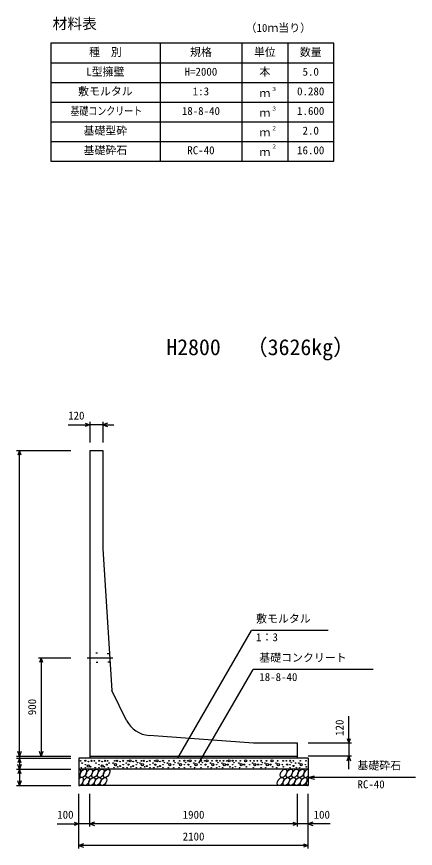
# Model space of a CAD drawing. Units: millimetres, scale not verified. Extents: x -50400 to 50400, y -17820 to 17820.
# Drawn here: x 26167 to 29817, y -8279 to -658 of the extents above; entities that cross this region are included whole.
import ezdxf
from ezdxf.enums import TextEntityAlignment as Align

# ---------------------------------------------------------------- set-up
doc = ezdxf.new("R2010")
doc.units = ezdxf.units.MM
doc.header["$LTSCALE"] = 60
doc.linetypes.add('DOTTED', pattern=[1.75, 0.25, -1.5])
doc.linetypes.add('LONG_DASHED_DOTTED', pattern=[15.25, 12, -1.5, 0.25, -1.5])
for name, color, linetype, lineweight in [('0-0_CENTER', 7, 'LONG_DASHED_DOTTED', 25), ('0-1_DIM', 7, 'Continuous', 25), ('0-3_HATCH', 6, 'Continuous', 25), ('0-4_HYO', 3, 'Continuous', 25), ('0-5_HYO2', 4, 'Continuous', 25), ('0-6_OUTLINE', 1, 'Continuous', 25), ('0-7_OUTLINE2', 4, 'DOTTED', 25), ('0-8_TXT', 7, 'Continuous', 25)]:
    doc.layers.add(name, color=color, linetype=linetype, lineweight=lineweight)
doc.styles.add('ＭＳ ゴシック', font='')
doc.styles.get('ＭＳ ゴシック').set_extended_font_data('MS Gothic')

msp = doc.modelspace()

# ---------------------------------------------------------------- linework, layer by layer
at = {"layer": '0-0_CENTER'}
msp.add_line((26813.39, -6533.77), (27049.03, -6533.77), dxfattribs=at)
at = {"layer": '0-1_DIM'}
for p, q in [((26637.46, -4396.88), (26837, -4396.88)), ((26837, -4371.88), (26837, -4558.77)), ((26957, -4396.88), (26837, -4396.88)), ((26957, -4371.88), (26957, -4558.77)), ((26957, -4396.88), (27057, -4396.88)), ((26167, -4633.77), (26662, -4633.77)), ((26192, -7433.77), (26192, -4633.77)), ((27645.19, -7445.1), (28316.46, -6282.42)), ((29018.87, -6282.42), (28316.46, -6282.42)), ((26367, -6533.77), (26662, -6533.77)), ((26392, -6533.77), (26392, -7433.77)), ((27834.67, -7499.49), (28330.94, -6639.93)), ((29430.48, -6639.93), (28330.94, -6639.93)), ((29207, -7313.77), (29207, -7066.08)), ((29232, -7313.77), (28837, -7313.77)), ((29207, -7313.77), (29207, -7433.77)), ((26167, -7433.77), (26662, -7433.77)), ((26167, -7453.77), (26662, -7453.77)), ((26192, -7433.77), (26192, -7453.77)), ((26192, -7453.77), (26192, -7553.77)), ((29232, -7433.77), (28837, -7433.77)), ((29207, -7553.77), (29207, -7433.77)), ((26167, -7553.77), (26662, -7553.77)), ((26192, -7553.77), (26192, -7703.77)), ((28837, -7628.77), (28894.96, -7613.25)), ((29817.32, -7628.77), (28837, -7628.77)), ((28837, -7628.77), (28894.96, -7644.3)), ((26167, -7703.77), (26662, -7703.77)), ((26737, -8278.77), (26737, -7778.77)), ((26837, -8078.77), (26837, -7778.77)), ((28737, -8078.77), (28737, -7778.77)), ((28737, -8078.77), (28737, -7778.77)), ((28837, -8278.77), (28837, -7778.77)), ((26537.46, -8053.77), (26737, -8053.77)), ((26837, -8053.77), (26737, -8053.77)), ((28737, -8053.77), (26837, -8053.77)), ((28837, -8053.77), (28737, -8053.77)), ((29036.54, -8053.77), (28837, -8053.77)), ((28837, -8253.77), (26737, -8253.77))]:
    msp.add_line(p, q, dxfattribs=at)
for points in [[(26794.71, -4381.49), (26837, -4396.88), (26794.71, -4412.27)], [(26999.29, -4381.49), (26957, -4396.88), (26999.29, -4412.27)], [(26207.39, -4676.06), (26192, -4633.77), (26176.61, -4676.06)], [(26407.39, -6576.06), (26392, -6533.77), (26376.61, -6576.06)], [(29191.61, -7271.49), (29207, -7313.77), (29222.39, -7271.49)], [(26207.39, -7391.49), (26192, -7433.77), (26176.61, -7391.49)], [(26407.39, -7391.49), (26392, -7433.77), (26376.61, -7391.49)], [(26207.39, -7496.06), (26192, -7453.77), (26176.61, -7496.06)], [(29191.61, -7476.06), (29207, -7433.77), (29222.39, -7476.06)], [(26207.39, -7511.49), (26192, -7553.77), (26176.61, -7511.49)], [(26207.39, -7596.06), (26192, -7553.77), (26176.61, -7596.06)], [(26207.39, -7661.49), (26192, -7703.77), (26176.61, -7661.49)], [(26694.71, -8038.38), (26737, -8053.77), (26694.71, -8069.17)], [(26879.29, -8038.38), (26837, -8053.77), (26879.29, -8069.17)], [(28694.71, -8038.38), (28737, -8053.77), (28694.71, -8069.17)], [(28879.29, -8038.38), (28837, -8053.77), (28879.29, -8069.17)], [(26779.29, -8238.38), (26737, -8253.77), (26779.29, -8269.17)], [(28794.71, -8238.38), (28837, -8253.77), (28794.71, -8269.17)]]:
    msp.add_lwpolyline(points, dxfattribs=at)
at = {"layer": '0-3_HATCH'}
for centre, radius in [((27205.96, -7476.6), 10), ((27451.18, -7476.6), 10), ((27753.42, -7476.6), 10), ((27911.08, -7476.6), 10), ((28112.7, -7476.6), 10), ((28263.34, -7476.6), 10), ((28504.99, -7476.6), 10), ((26752.97, -7476.6), 2.5), ((26759.98, -7539.63), 2.5), ((26766.99, -7497.61), 2.5), ((26795.86, -7475.72), 5), ((26795.86, -7511.61), 2.5), ((26795.86, -7539.63), 2.5), ((26823.9, -7524.75), 10), ((26823.9, -7483.6), 2.5), ((26844.93, -7531.75), 2.5), ((26851.94, -7476.6), 5), ((26879.07, -7476.6), 2.5), ((26886.08, -7539.63), 2.5), ((26893.09, -7497.61), 2.5), ((26921.97, -7475.72), 5), ((26921.97, -7511.61), 2.5), ((26921.97, -7539.63), 2.5), ((26950.01, -7524.75), 10), ((26950.01, -7483.6), 2.5), ((26971.03, -7531.75), 2.5), ((26978.04, -7476.6), 5), ((26992.06, -7511.61), 5), ((26999.07, -7476.6), 2.5), ((27006.08, -7539.63), 2.5), ((27013.09, -7497.61), 2.5), ((27050.91, -7497.61), 2.5), ((27057.92, -7539.63), 2.5), ((27071.94, -7511.61), 10), ((27064.93, -7476.6), 2.5), ((27085.96, -7476.6), 5), ((27092.97, -7531.75), 2.5), ((27113.99, -7524.75), 5), ((27113.99, -7483.6), 2.5), ((27142.03, -7475.72), 5), ((27142.03, -7511.61), 2.5), ((27142.03, -7539.63), 2.5), ((27170.91, -7497.61), 2.5), ((27177.92, -7539.63), 2.5), ((27184.93, -7476.6), 2.5), ((27191.94, -7511.61), 5), ((27212.97, -7531.75), 2.5), ((27233.99, -7524.75), 5), ((27233.99, -7483.6), 2.5), ((27262.03, -7475.72), 5), ((27262.03, -7511.61), 2.5), ((27262.03, -7539.63), 2.5), ((27273.37, -7493.29), 2.5), ((27296.13, -7497.61), 2.5), ((27303.14, -7539.63), 2.5), ((27317.16, -7511.61), 10), ((27310.15, -7476.6), 2.5), ((27331.18, -7476.6), 5), ((27338.19, -7531.75), 2.5), ((27359.22, -7524.75), 5), ((27359.22, -7483.6), 2.5), ((27387.26, -7475.72), 5), ((27387.26, -7511.61), 2.5), ((27387.26, -7539.63), 2.5), ((27416.13, -7497.61), 2.5), ((27423.14, -7539.63), 2.5), ((27430.15, -7476.6), 2.5), ((27437.16, -7511.61), 5), ((27458.19, -7531.75), 2.5), ((27479.22, -7524.75), 5), ((27479.22, -7483.6), 2.5), ((27507.26, -7475.72), 5), ((27507.26, -7511.61), 2.5), ((27507.26, -7539.63), 2.5), ((27518.6, -7493.29), 2.5), ((27548.06, -7497.61), 2.5), ((27555.07, -7539.63), 2.5), ((27569.09, -7511.61), 10), ((27562.08, -7476.6), 2.5), ((27605.7, -7475.72), 5), ((27605.7, -7511.61), 2.5), ((27605.7, -7539.63), 2.5), ((27617.04, -7493.29), 2.5), ((27646.5, -7497.61), 2.5), ((27653.51, -7539.63), 2.5), ((27667.53, -7511.61), 10), ((27660.51, -7476.6), 2.5), ((27702.69, -7475.72), 5), ((27702.69, -7511.61), 2.5), ((27702.69, -7539.63), 2.5), ((27714.03, -7493.29), 2.5), ((27732.39, -7476.6), 2.5), ((27739.4, -7511.61), 5), ((27760.43, -7531.75), 2.5), ((27788.77, -7497.61), 2.5), ((27795.78, -7539.63), 2.5), ((27809.8, -7511.61), 10), ((27802.79, -7476.6), 2.5), ((27856.08, -7475.72), 5), ((27856.08, -7511.61), 2.5), ((27856.08, -7539.63), 2.5), ((27867.42, -7493.29), 2.5), ((27890.05, -7476.6), 2.5), ((27897.06, -7511.61), 5), ((27918.09, -7531.75), 2.5), ((27941.74, -7497.61), 2.5), ((27948.75, -7539.63), 2.5), ((27962.77, -7511.61), 10), ((27955.76, -7476.6), 2.5), ((27997.94, -7475.72), 5), ((27997.94, -7511.61), 2.5), ((27997.94, -7539.63), 2.5), ((28009.28, -7493.29), 2.5), ((28022.59, -7529.97), 2.5), ((28027.63, -7476.6), 2.5), ((28046.87, -7497.61), 2.5), ((28053.88, -7539.63), 2.5), ((28067.9, -7511.61), 10), ((28060.89, -7476.6), 2.5), ((28091.67, -7476.6), 2.5), ((28098.69, -7511.61), 5), ((28119.71, -7531.75), 2.5), ((28144.47, -7475.72), 5), ((28144.47, -7511.61), 2.5), ((28144.47, -7539.63), 2.5), ((28155.81, -7493.29), 2.5), ((28169.13, -7529.97), 2.5), ((28174.17, -7476.6), 2.5), ((28201.16, -7497.61), 2.5), ((28208.17, -7539.63), 2.5), ((28222.19, -7511.61), 10), ((28215.18, -7476.6), 2.5), ((28249.32, -7511.61), 5), ((28270.35, -7531.75), 2.5), ((28300.99, -7511.61), 2.5), ((28307.43, -7476.6), 2.5), ((28326.66, -7497.61), 2.5), ((28333.67, -7539.63), 2.5), ((28347.69, -7511.61), 10), ((28340.68, -7476.6), 2.5), ((28371.47, -7476.6), 2.5), ((28378.48, -7511.61), 5), ((28405.87, -7475.72), 5), ((28405.87, -7511.61), 2.5), ((28405.87, -7539.63), 2.5), ((28417.21, -7493.29), 2.5), ((28440.33, -7497.61), 2.5), ((28447.34, -7539.63), 2.5), ((28461.36, -7511.61), 10), ((28454.35, -7476.6), 2.5), ((28490.97, -7511.61), 5), ((28511.99, -7531.75), 2.5), ((28541.61, -7497.61), 2.5), ((28548.62, -7539.63), 2.5), ((28562.64, -7511.61), 10), ((28555.62, -7476.6), 2.5), ((28600.66, -7511.61), 2.5), ((28607.09, -7476.6), 2.5), ((28609, -7531.75), 2.5), ((28636.46, -7476.6), 2.5), ((28643.47, -7511.61), 5), ((28670.87, -7475.72), 5), ((28670.87, -7511.61), 2.5), ((28670.87, -7539.63), 2.5), ((28682.21, -7493.29), 2.5), ((28701.35, -7523.9), 5), ((28701.18, -7476.6), 2.5), ((28720.39, -7497.61), 2.5), ((28727.4, -7539.63), 2.5), ((28750.75, -7497.61), 2.5), ((28757.76, -7539.63), 2.5), ((28771.78, -7511.61), 10), ((28764.77, -7476.6), 2.5), ((28809.81, -7511.61), 2.5), ((28816.24, -7476.6), 2.5), ((28818.15, -7531.75), 2.5)]:
    msp.add_circle(centre, radius, dxfattribs=at)
for centre, start_param, end_param in [((26724.63, -7591.3), 4.385593, 6.6745444), ((28823.14, -7591.3), 0.3357715, 4.4411806), ((26749.96, -7666.29), 3.5111464, 7.548991), ((28848.46, -7666.29), 1.2110787, 3.5658734)]:
    msp.add_ellipse(centre, major_axis=(21.81, 35.31), ratio=0.5792, start_param=start_param, end_param=end_param, dxfattribs=at)
for centre in [(26777.84, -7591.3), (26831.05, -7591.3), (26884.26, -7591.3), (26937.47, -7591.3), (26990.68, -7591.3), (28610.31, -7591.3), (28663.51, -7591.3), (28716.72, -7591.3), (28769.93, -7591.3), (26803.16, -7666.29), (26856.37, -7666.29), (26909.58, -7666.29), (26962.79, -7666.29), (28582.42, -7666.29), (28635.63, -7666.29), (28688.84, -7666.29), (28742.04, -7666.29), (28795.25, -7666.29)]:
    msp.add_ellipse(centre, major_axis=(21.81, 35.31), ratio=0.5792, dxfattribs=at)
at = {"layer": '0-4_HYO'}
for p, q in [((27479.5, -900.77), (27479.5, -1980.77)), ((28229.5, -900.77), (28229.5, -1980.77)), ((28649.5, -900.77), (28649.5, -1980.77)), ((26479.5, -1080.77), (29069.5, -1080.77))]:
    msp.add_line(p, q, dxfattribs=at)
msp.add_lwpolyline([(26479.5, -1980.77), (29069.5, -1980.77), (29069.5, -900.77), (26479.5, -900.77)], close=True, dxfattribs=at)
at = {"layer": '0-5_HYO2'}
for p, q in [((26479.5, -1260.77), (29069.5, -1260.77)), ((26479.5, -1440.77), (29069.5, -1440.77)), ((26479.5, -1620.77), (29069.5, -1620.77)), ((26479.5, -1800.77), (29069.5, -1800.77))]:
    msp.add_line(p, q, dxfattribs=at)
at = {"layer": '0-6_OUTLINE'}
for p, q in [((26837, -4633.77), (26837, -7453.77)), ((26957, -5533.77), (27037, -6833.77)), ((27173.39, -7106.55), (27037, -6833.77)), ((28337, -7313.77), (27378.86, -7244.09)), ((28737, -7313.77), (28337, -7313.77)), ((28737, -7453.77), (28737, -7313.77)), ((26837, -7433.77), (28737, -7433.77)), ((28837, -7453.77), (28837, -7703.77)), ((28837, -7553.77), (26737, -7553.77)), ((28837, -7703.77), (26737, -7703.77))]:
    msp.add_line(p, q, dxfattribs=at)
for points in [[(26837, -4633.77), (26957, -4633.77), (26957, -5533.77)], [(28837, -7453.77), (26737, -7453.77), (26737, -7703.77)]]:
    msp.add_lwpolyline(points, dxfattribs=at)
msp.add_arc((27397, -6994.75), 250, 206.56505, 265.84036, dxfattribs=at)
at = {"layer": '0-7_OUTLINE2'}
for p, q in [((26842, -6488.77), (26837, -6483.77)), ((27011.22, -6496.27), (26842, -6488.77)), ((27011.22, -6496.27), (27015.92, -6491.27)), ((26842, -6578.77), (26837, -6583.77)), ((27015.84, -6571.27), (26842, -6578.77)), ((27015.84, -6571.27), (27021.15, -6576.27))]:
    msp.add_line(p, q, dxfattribs=at)

# ---------------------------------------------------------------- texts
at = {"layer": '0-1_DIM', "style": 'ＭＳ ゴシック'}
for s, p in [('120', (26638.36, -4371.88)), ('敷モルタル', (28359.31, -6232.42)), ('1：3', (28359.31, -6402.54)), ('基礎コンクリート', (28388.2, -6589.93)), ('18-8-40', (28388.2, -6767.56)), ('基礎砕石', (29287.25, -7578.77)), ('RC-40', (29287.25, -7750.15)), ('100', (26538.36, -8028.77)), ('1900', (27687, -8028.77)), ('100', (28885.64, -8028.77)), ('2100', (27687, -8228.77))]:
    msp.add_text(s, height=73.31, dxfattribs=at).set_placement(p, align=Align.BOTTOM_LEFT)
for s, p in [('900', (26367, -7058.77)), ('120', (29182, -7248.13))]:
    msp.add_text(s, height=73.31, rotation=90, dxfattribs=at).set_placement(p, align=Align.BOTTOM_LEFT)
at = {"layer": '0-8_TXT', "style": 'ＭＳ ゴシック'}
for s, height, p in [('材料表', 98.97, (26496.17, -800.77)), ('（10ｍ当り）', 73.31, (28262.83, -819.1)), ('種\u3000別', 73.31, (26829.5, -1040.77)), ('規格', 73.31, (27754.5, -1040.77)), ('単位', 73.31, (28339.5, -1040.77)), ('数量', 73.31, (28759.5, -1040.77)), ('L型擁壁', 73.31, (26804.5, -1220.77)), ('H=2000', 73.31, (27704.5, -1220.77)), ('本', 73.31, (28389.5, -1220.77)), ('5.0', 73.31, (28784.5, -1220.77)), ('敷モルタル', 73.31, (26729.5, -1400.77)), ('1:3', 73.31, (27779.5, -1400.77)), ('ｍ', 73.31, (28389.5, -1417.44)), ('３', 36.66, (28498.74, -1350.15)), ('0.280', 73.31, (28734.5, -1400.77)), ('18-8-40', 73.31, (27679.5, -1580.77)), ('ｍ', 73.31, (28389.5, -1597.44)), ('３', 36.66, (28498.74, -1530.15)), ('1.600', 73.31, (28734.5, -1580.77)), ('基礎型砕', 73.31, (26779.5, -1760.77)), ('２', 36.66, (28498.74, -1710.15)), ('2.0', 73.31, (28784.5, -1760.77)), ('ｍ', 73.31, (28389.5, -1777.44)), ('２', 36.66, (28498.74, -1876.82)), ('基礎砕石', 73.31, (26779.5, -1940.77)), ('RC-40', 73.31, (27729.5, -1940.77)), ('ｍ', 73.31, (28389.5, -1957.44)), ('16.00', 73.31, (28734.5, -1940.77)), ('H2800', 146.6, (27537, -3803.53)), ('（3626kg）', 146.6, (28265.62, -3803.53))]:
    msp.add_text(s, height=height, dxfattribs=at).set_placement(p, align=Align.BOTTOM_LEFT)
at = {"layer": '0-8_TXT', "style": 'ＭＳ ゴシック', "width": 0.8}
msp.add_text('基礎コンクリート', height=73.31, dxfattribs=at).set_placement((26659.5, -1580.77), align=Align.BOTTOM_LEFT)

doc.saveas('drawing.dxf')
